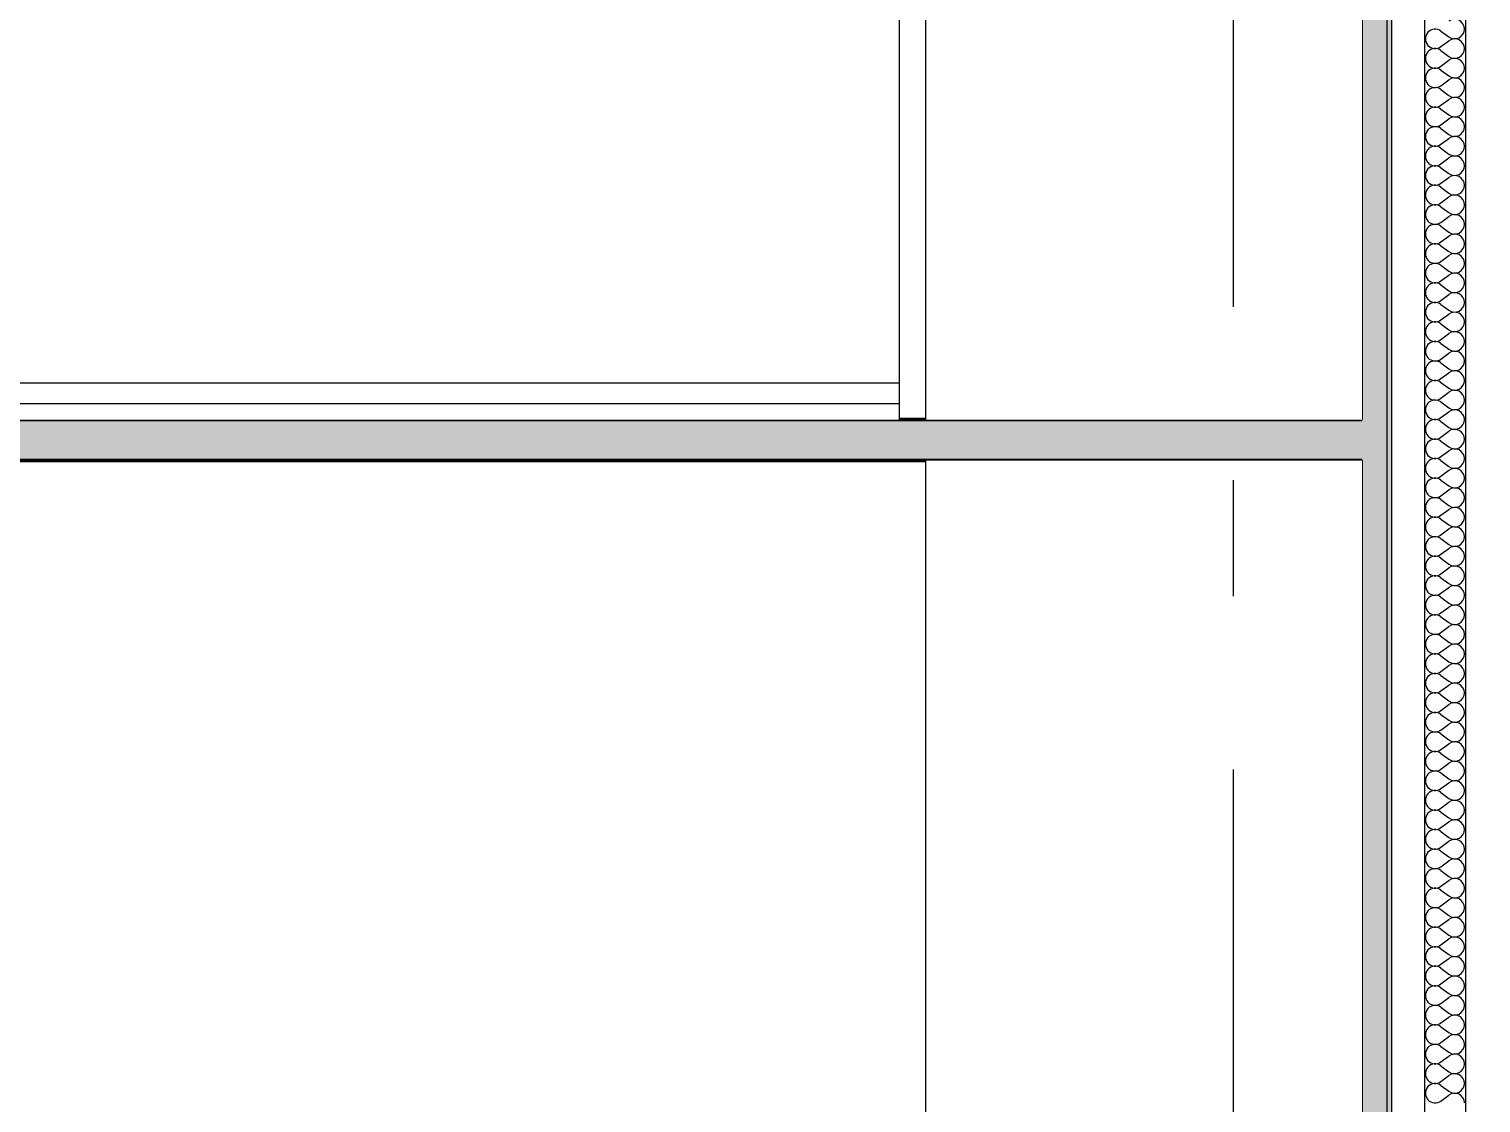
# Model space of a CAD drawing. Header units: millimetres. Extents: x -48147 to 1414029, y -496296 to 18123.
# Drawn here: x 1376554 to 1377439, y -476103 to -475449 of the extents above; entities that cross this region are included whole.
import ezdxf
from ezdxf.enums import TextEntityAlignment as Align

# ---------------------------------------------------------------- set-up
doc = ezdxf.new("R2010")
doc.units = ezdxf.units.MM
doc.header["$MEASUREMENT"] = 0
doc.linetypes.add('Double Dashed', pattern=[546.805537, 264.583325, -105.833328, 70.555556, -105.833328])
doc.linetypes.add('Wipeout_Contour', pattern=[1000, 0, -1000])
for name, color, linetype in [('New_A-15-MG_Structural_Grid_Phase_2', 7, 'Continuous'), ('New_A-20-M_Ceiling', 7, 'Continuous'), ('New_A-25-M_Wall_Int', 7, 'Continuous'), ('New_A-95-D_1_20', 7, 'Continuous'), ('S-280-M_STRUCT_FRAME.IFC Import', 7, 'Continuous')]:
    doc.layers.add(name, color=color, linetype=linetype)
for name, color, linetype, lineweight, true_color in [('New_A-15-MG_Structural_Grid_Phase_2_Pen_No__222', 7, 'Continuous', 13, 0x65af33), ('New_A-20-M_Ceiling_Pen_No__107', 7, 'Continuous', 15, 0xa6a6a6), ('New_A-20-M_Ceiling_Pen_No__29', 7, 'Continuous', 50, 0x2a2a2a), ('New_A-25-M_Wall_Int_Pen_No__107', 7, 'Continuous', 15, 0xa6a6a6)]:
    doc.layers.add(name, color=color, linetype=linetype, lineweight=lineweight, true_color=true_color)
for name, color, linetype, lineweight in [('New_A-25-M_Wall_Int_Pen_No__1', 7, 'Continuous', 13), ('New_A-25-M_Wall_Int_Pen_No__87', 8, 'Continuous', 20), ('New_A-95-D_1_20_Pen_No__1', 7, 'Continuous', 13), ('S-280-M_STRUCT_FRAME.IFC Import_Pen_No__90', 8, 'Continuous', 20)]:
    doc.layers.add(name, color=color, linetype=linetype, lineweight=lineweight)
doc.styles.add('GENERATED_STYLE_1', font='')
doc.styles.add('GENERATED_STYLE_2', font='')
doc.styles.get('GENERATED_STYLE_1').set_extended_font_data('Arial')
doc.styles.get('GENERATED_STYLE_2').set_extended_font_data('Swis721 BT')
doc.dimstyles.new('GENERATED_STYLE__4', dxfattribs={"dimtxt": 125, "dimasz": 47.5, "dimexe": 0.18, "dimexo": 50, "dimgap": 0.09, "dimtad": 1, "dimdec": 0, "dimzin": 0, "dimdsep": 46, "dimtxsty": 'GENERATED_STYLE_1', "dimblk": 'ARROWHEAD_2', "dimblk1": 'ARROWHEAD_2', "dimblk2": 'ARROWHEAD_2', "dimcen": 0.09, "dimclrd": 7, "dimclre": 7, "dimclrt": 7, "dimadec": 0, "dimazin": 0, "dimtfac": 1, "dimtdec": 4, "dimtmove": 0, "dimatfit": 3, "dimfxl": 1, "dimtolj": 1, "dimtzin": 0, "dimarcsym": 0})

# ---------------------------------------------------------------- blocks, each defined once
blk = doc.blocks.new('Section Elem_348_2', base_point=(1372879, -490836.73))
at = {"layer": 'New_A-20-M_Ceiling_Pen_No__107', "linetype": 'Continuous'}
blk.add_hatch(color=256, dxfattribs=at).paths.add_polyline_path([(1377373.06, -475686.73), (1374522.43, -475686.73), (1374522.43, -475711.73), (1377373.06, -475711.73)])
at = {"layer": 'New_A-20-M_Ceiling_Pen_No__29', "linetype": 'Continuous'}
for p, q in [((1377366.91, -475686.73), (1374522.43, -475686.73)), ((1377366.91, -475711.73), (1374522.43, -475711.73))]:
    blk.add_line(p, q, dxfattribs=at)
blk = doc.blocks.new('*X444', base_point=(1372879, -490836.73))
at = {"layer": 'New_A-25-M_Wall_Int_Pen_No__107', "linetype": 'Continuous'}
for p, q in [((1377415.02, -475449.83), (1377419.79, -475453.4)), ((1377415.02, -475459.35), (1377419.79, -475455.78)), ((1377415.02, -475461.73), (1377419.79, -475465.3)), ((1377415.02, -475471.26), (1377419.79, -475467.68)), ((1377415.02, -475473.64), (1377419.79, -475477.21)), ((1377415.02, -475483.16), (1377419.79, -475479.59)), ((1377415.02, -475485.54), (1377419.79, -475489.11)), ((1377415.02, -475495.07), (1377419.79, -475491.49)), ((1377415.02, -475497.45), (1377419.79, -475501.02)), ((1377415.02, -475506.97), (1377419.79, -475503.4)), ((1377415.02, -475509.35), (1377419.79, -475512.92)), ((1377415.02, -475518.88), (1377419.79, -475515.3)), ((1377415.02, -475521.26), (1377419.79, -475524.83)), ((1377415.02, -475530.78), (1377419.79, -475527.21)), ((1377415.02, -475533.16), (1377419.79, -475536.73)), ((1377415.02, -475542.68), (1377419.79, -475539.11)), ((1377415.02, -475545.07), (1377419.79, -475548.64)), ((1377415.02, -475554.59), (1377419.79, -475551.02)), ((1377415.02, -475556.97), (1377419.79, -475560.54)), ((1377415.02, -475566.49), (1377419.79, -475562.92)), ((1377415.02, -475568.88), (1377419.79, -475572.45)), ((1377415.02, -475578.4), (1377419.79, -475574.83)), ((1377415.02, -475580.78), (1377419.79, -475584.35)), ((1377415.02, -475590.3), (1377419.79, -475586.73)), ((1377415.02, -475592.68), (1377419.79, -475596.26)), ((1377415.02, -475602.21), (1377419.79, -475598.64)), ((1377415.02, -475604.59), (1377419.79, -475608.16)), ((1377415.02, -475614.11), (1377419.79, -475610.54)), ((1377415.02, -475616.49), (1377419.79, -475620.07)), ((1377415.02, -475626.02), (1377419.79, -475622.45)), ((1377415.02, -475628.4), (1377419.79, -475631.97)), ((1377415.02, -475637.92), (1377419.79, -475634.35)), ((1377415.02, -475640.3), (1377419.79, -475643.88)), ((1377415.02, -475649.83), (1377419.79, -475646.26)), ((1377415.02, -475652.21), (1377419.79, -475655.78)), ((1377415.02, -475661.73), (1377419.79, -475658.16)), ((1377415.02, -475664.11), (1377419.79, -475667.68)), ((1377415.02, -475673.64), (1377419.79, -475670.07)), ((1377415.02, -475676.02), (1377419.79, -475679.59)), ((1377415.02, -475685.54), (1377419.79, -475681.97)), ((1377415.02, -475687.92), (1377419.79, -475691.49)), ((1377415.02, -475697.45), (1377419.79, -475693.88)), ((1377415.02, -475699.83), (1377419.79, -475703.4)), ((1377415.02, -475709.35), (1377419.79, -475705.78)), ((1377415.02, -475711.73), (1377419.79, -475715.3)), ((1377415.02, -475721.26), (1377419.79, -475717.68)), ((1377415.02, -475723.64), (1377419.79, -475727.21)), ((1377415.02, -475733.16), (1377419.79, -475729.59)), ((1377415.02, -475735.54), (1377419.79, -475739.11)), ((1377415.02, -475745.07), (1377419.79, -475741.49)), ((1377415.02, -475747.45), (1377419.79, -475751.02)), ((1377415.02, -475756.97), (1377419.79, -475753.4)), ((1377415.02, -475759.35), (1377419.79, -475762.92)), ((1377415.02, -475768.88), (1377419.79, -475765.3)), ((1377415.02, -475771.26), (1377419.79, -475774.83)), ((1377415.02, -475780.78), (1377419.79, -475777.21)), ((1377415.02, -475783.16), (1377419.79, -475786.73)), ((1377415.02, -475792.68), (1377419.79, -475789.11)), ((1377415.02, -475795.07), (1377419.79, -475798.64)), ((1377415.02, -475804.59), (1377419.79, -475801.02)), ((1377415.02, -475806.97), (1377419.79, -475810.54)), ((1377415.02, -475816.49), (1377419.79, -475812.92)), ((1377415.02, -475818.88), (1377419.79, -475822.45)), ((1377415.02, -475828.4), (1377419.79, -475824.83)), ((1377415.02, -475830.78), (1377419.79, -475834.35)), ((1377415.02, -475840.3), (1377419.79, -475836.73)), ((1377415.02, -475842.68), (1377419.79, -475846.26)), ((1377415.02, -475852.21), (1377419.79, -475848.64)), ((1377415.02, -475854.59), (1377419.79, -475858.16)), ((1377415.02, -475864.11), (1377419.79, -475860.54)), ((1377415.02, -475866.49), (1377419.79, -475870.07)), ((1377415.02, -475876.02), (1377419.79, -475872.45)), ((1377415.02, -475878.4), (1377419.79, -475881.97)), ((1377415.02, -475887.92), (1377419.79, -475884.35)), ((1377415.02, -475890.3), (1377419.79, -475893.88)), ((1377415.02, -475899.83), (1377419.79, -475896.26)), ((1377415.02, -475902.21), (1377419.79, -475905.78)), ((1377415.02, -475911.73), (1377419.79, -475908.16)), ((1377415.02, -475914.11), (1377419.79, -475917.68)), ((1377415.02, -475923.64), (1377419.79, -475920.07)), ((1377415.02, -475926.02), (1377419.79, -475929.59)), ((1377415.02, -475935.54), (1377419.79, -475931.97)), ((1377415.02, -475937.92), (1377419.79, -475941.49)), ((1377415.02, -475947.45), (1377419.79, -475943.88)), ((1377415.02, -475949.83), (1377419.79, -475953.4)), ((1377415.02, -475959.35), (1377419.79, -475955.78)), ((1377415.02, -475961.73), (1377419.79, -475965.3)), ((1377415.02, -475971.26), (1377419.79, -475967.68)), ((1377415.02, -475973.64), (1377419.79, -475977.21)), ((1377415.02, -475983.16), (1377419.79, -475979.59)), ((1377415.02, -475985.54), (1377419.79, -475989.11)), ((1377415.02, -475995.07), (1377419.79, -475991.49)), ((1377415.02, -475997.45), (1377419.79, -476001.02)), ((1377415.02, -476006.97), (1377419.79, -476003.4)), ((1377415.02, -476009.35), (1377419.79, -476012.92)), ((1377415.02, -476018.88), (1377419.79, -476015.3)), ((1377415.02, -476021.26), (1377419.79, -476024.83)), ((1377415.02, -476030.78), (1377419.79, -476027.21)), ((1377415.02, -476033.16), (1377419.79, -476036.73)), ((1377415.02, -476042.68), (1377419.79, -476039.11)), ((1377415.02, -476045.07), (1377419.79, -476048.64)), ((1377415.02, -476054.59), (1377419.79, -476051.02)), ((1377415.02, -476056.97), (1377419.79, -476060.54)), ((1377415.02, -476066.49), (1377419.79, -476062.92)), ((1377415.02, -476068.88), (1377419.79, -476072.45)), ((1377415.02, -476078.4), (1377419.79, -476074.83)), ((1377415.02, -476080.78), (1377419.79, -476084.35)), ((1377415.02, -476090.3), (1377419.79, -476086.73)), ((1377415.02, -476092.68), (1377419.79, -476096.26)), ((1377415.02, -476102.21), (1377419.79, -476098.64))]:
    blk.add_line(p, q, dxfattribs=at)
for centre, start, end in [((1377423.36, -475448.64), 0, 126.8699), ((1377411.45, -475454.59), 53.1301, 306.8699), ((1377423.36, -475448.64), 233.1301, 0), ((1377423.36, -475460.54), 0, 126.8699), ((1377411.45, -475466.49), 53.1301, 306.8699), ((1377423.36, -475460.54), 233.1301, 0), ((1377411.45, -475478.4), 53.1301, 306.8699), ((1377423.36, -475472.45), 0, 126.8699), ((1377423.36, -475472.45), 233.1301, 0), ((1377423.36, -475484.35), 0, 126.8699), ((1377411.45, -475490.3), 53.1301, 306.8699), ((1377423.36, -475484.35), 233.1301, 0), ((1377423.36, -475496.26), 0, 126.8699), ((1377411.45, -475502.21), 53.1301, 306.8699), ((1377423.36, -475496.26), 233.1301, 0), ((1377411.45, -475514.11), 53.1301, 306.8699), ((1377423.36, -475508.16), 0, 126.8699), ((1377423.36, -475508.16), 233.1301, 0), ((1377423.36, -475520.07), 0, 126.8699), ((1377411.45, -475526.02), 53.1301, 306.8699), ((1377423.36, -475520.07), 233.1301, 0), ((1377411.45, -475537.92), 53.1301, 306.8699), ((1377423.36, -475531.97), 0, 126.8699), ((1377423.36, -475531.97), 233.1301, 0), ((1377423.36, -475543.88), 0, 126.8699), ((1377411.45, -475549.83), 53.1301, 306.8699), ((1377423.36, -475543.88), 233.1301, 0), ((1377423.36, -475555.78), 0, 126.8699), ((1377411.45, -475561.73), 53.1301, 306.8699), ((1377423.36, -475555.78), 233.1301, 0), ((1377411.45, -475573.64), 53.1301, 306.8699), ((1377423.36, -475567.68), 0, 126.8699), ((1377423.36, -475567.68), 233.1301, 0), ((1377423.36, -475579.59), 0, 126.8699), ((1377411.45, -475585.54), 53.1301, 306.8699), ((1377423.36, -475579.59), 233.1301, 0), ((1377423.36, -475591.49), 0, 126.8699), ((1377411.45, -475597.45), 53.1301, 306.8699), ((1377423.36, -475591.49), 233.1301, 0), ((1377411.45, -475609.35), 53.1301, 306.8699), ((1377423.36, -475603.4), 0, 126.8699), ((1377423.36, -475603.4), 233.1301, 0), ((1377423.36, -475615.3), 0, 126.8699), ((1377411.45, -475621.26), 53.1301, 306.8699), ((1377423.36, -475615.3), 233.1301, 0), ((1377423.36, -475627.21), 0, 126.8699), ((1377411.45, -475633.16), 53.1301, 306.8699), ((1377423.36, -475627.21), 233.1301, 0), ((1377411.45, -475645.07), 53.1301, 306.8699), ((1377423.36, -475639.11), 0, 126.8699), ((1377423.36, -475639.11), 233.1301, 0), ((1377423.36, -475651.02), 0, 126.8699), ((1377411.45, -475656.97), 53.1301, 306.8699), ((1377423.36, -475651.02), 233.1301, 0), ((1377423.36, -475662.92), 0, 126.8699), ((1377411.45, -475668.88), 53.1301, 306.8699), ((1377423.36, -475662.92), 233.1301, 0), ((1377411.45, -475680.78), 53.1301, 306.8699), ((1377423.36, -475674.83), 0, 126.8699), ((1377423.36, -475674.83), 233.1301, 0), ((1377423.36, -475686.73), 0, 126.8699), ((1377411.45, -475692.68), 53.1301, 306.8699), ((1377423.36, -475686.73), 233.1301, 0), ((1377423.36, -475698.64), 0, 126.8699), ((1377411.45, -475704.59), 53.1301, 306.8699), ((1377423.36, -475698.64), 233.1301, 0), ((1377411.45, -475716.49), 53.1301, 306.8699), ((1377423.36, -475710.54), 0, 126.8699), ((1377423.36, -475710.54), 233.1301, 0), ((1377423.36, -475722.45), 0, 126.8699), ((1377411.45, -475728.4), 53.1301, 306.8699), ((1377423.36, -475722.45), 233.1301, 0), ((1377423.36, -475734.35), 0, 126.8699), ((1377411.45, -475740.3), 53.1301, 306.8699), ((1377423.36, -475734.35), 233.1301, 0), ((1377411.45, -475752.21), 53.1301, 306.8699), ((1377423.36, -475746.26), 0, 126.8699), ((1377423.36, -475746.26), 233.1301, 0), ((1377423.36, -475758.16), 0, 126.8699), ((1377411.45, -475764.11), 53.1301, 306.8699), ((1377423.36, -475758.16), 233.1301, 0), ((1377423.36, -475770.07), 0, 126.8699), ((1377411.45, -475776.02), 53.1301, 306.8699), ((1377423.36, -475770.07), 233.1301, 0), ((1377411.45, -475787.92), 53.1301, 306.8699), ((1377423.36, -475781.97), 0, 126.8699), ((1377423.36, -475781.97), 233.1301, 0), ((1377423.36, -475793.88), 0, 126.8699), ((1377411.45, -475799.83), 53.1301, 306.8699), ((1377423.36, -475793.88), 233.1301, 0), ((1377423.36, -475805.78), 0, 126.8699), ((1377411.45, -475811.73), 53.1301, 306.8699), ((1377423.36, -475805.78), 233.1301, 0), ((1377411.45, -475823.64), 53.1301, 306.8699), ((1377423.36, -475817.68), 0, 126.8699), ((1377423.36, -475817.68), 233.1301, 0), ((1377423.36, -475829.59), 0, 126.8699), ((1377411.45, -475835.54), 53.1301, 306.8699), ((1377423.36, -475829.59), 233.1301, 0), ((1377423.36, -475841.49), 0, 126.8699), ((1377411.45, -475847.45), 53.1301, 306.8699), ((1377423.36, -475841.49), 233.1301, 0), ((1377411.45, -475859.35), 53.1301, 306.8699), ((1377423.36, -475853.4), 0, 126.8699), ((1377423.36, -475853.4), 233.1301, 0), ((1377423.36, -475865.3), 0, 126.8699), ((1377411.45, -475871.26), 53.1301, 306.8699), ((1377423.36, -475865.3), 233.1301, 0), ((1377423.36, -475877.21), 0, 126.8699), ((1377411.45, -475883.16), 53.1301, 306.8699), ((1377423.36, -475877.21), 233.1301, 0), ((1377423.36, -475889.11), 0, 126.8699), ((1377411.45, -475895.07), 53.1301, 306.8699), ((1377423.36, -475889.11), 233.1301, 0), ((1377423.36, -475901.02), 0, 126.8699), ((1377411.45, -475906.97), 53.1301, 306.8699), ((1377423.36, -475901.02), 233.1301, 0), ((1377411.45, -475918.88), 53.1301, 306.8699), ((1377423.36, -475912.92), 0, 126.8699), ((1377423.36, -475912.92), 233.1301, 0), ((1377423.36, -475924.83), 0, 126.8699), ((1377411.45, -475930.78), 53.1301, 306.8699), ((1377423.36, -475924.83), 233.1301, 0), ((1377423.36, -475936.73), 0, 126.8699), ((1377411.45, -475942.68), 53.1301, 306.8699), ((1377423.36, -475936.73), 233.1301, 0), ((1377411.45, -475954.59), 53.1301, 306.8699), ((1377423.36, -475948.64), 0, 126.8699), ((1377423.36, -475948.64), 233.1301, 0), ((1377423.36, -475960.54), 0, 126.8699), ((1377411.45, -475966.49), 53.1301, 306.8699), ((1377423.36, -475960.54), 233.1301, 0), ((1377423.36, -475972.45), 0, 126.8699), ((1377411.45, -475978.4), 53.1301, 306.8699), ((1377423.36, -475972.45), 233.1301, 0), ((1377411.45, -475990.3), 53.1301, 306.8699), ((1377423.36, -475984.35), 0, 126.8699), ((1377423.36, -475984.35), 233.1301, 0), ((1377423.36, -475996.26), 0, 126.8699), ((1377411.45, -476002.21), 53.1301, 306.8699), ((1377423.36, -475996.26), 233.1301, 0), ((1377423.36, -476008.16), 0, 126.8699), ((1377411.45, -476014.11), 53.1301, 306.8699), ((1377423.36, -476008.16), 233.1301, 0), ((1377411.45, -476026.02), 53.1301, 306.8699), ((1377423.36, -476020.07), 0, 126.8699), ((1377423.36, -476020.07), 233.1301, 0), ((1377423.36, -476031.97), 0, 126.8699), ((1377411.45, -476037.92), 53.1301, 306.8699), ((1377423.36, -476031.97), 233.1301, 0), ((1377423.36, -476043.88), 0, 126.8699), ((1377411.45, -476049.83), 53.1301, 306.8699), ((1377423.36, -476043.88), 233.1301, 0), ((1377411.45, -476061.73), 53.1301, 306.8699), ((1377423.36, -476055.78), 0, 126.8699), ((1377423.36, -476055.78), 233.1301, 0), ((1377423.36, -476067.68), 0, 126.8699), ((1377411.45, -476073.64), 53.1301, 306.8699), ((1377423.36, -476067.68), 233.1301, 0), ((1377423.36, -476079.59), 0, 126.8699), ((1377411.45, -476085.54), 53.1301, 306.8699), ((1377423.36, -476079.59), 233.1301, 0), ((1377411.45, -476097.45), 53.1301, 306.8699), ((1377423.36, -476091.49), 0, 126.8699), ((1377423.36, -476091.49), 233.1301, 0), ((1377423.36, -476103.4), 0, 126.8699)]:
    blk.add_arc(centre, 5.95, start, end, dxfattribs=at)
blk = doc.blocks.new('Section Elem_412_2', base_point=(1372879, -490836.73))
at = {"layer": 'New_A-25-M_Wall_Int_Pen_No__107', "linetype": 'Continuous'}
blk.add_hatch(color=256, dxfattribs=at).paths.add_polyline_path([(1377366.91, -474813.61), (1377366.91, -475686.73), (1377373.06, -475686.73), (1377373.06, -475711.73), (1377366.91, -475711.73), (1377366.91, -478686.73), (1377381.91, -478686.73), (1377381.91, -474813.61)])
at = {"layer": 'New_A-25-M_Wall_Int_Pen_No__107', "linetype": 'Continuous', "lineweight": 0, "true_color": 0x535353}
blk.add_hatch(color=251, dxfattribs=at).paths.add_polyline_path([(1377381.91, -478686.73), (1377384.91, -478686.73), (1377384.91, -474813.61), (1377381.91, -474813.61)])
at = {"layer": 'New_A-25-M_Wall_Int_Pen_No__1', "linetype": 'Continuous'}
for p, q in [((1377366.91, -474813.61), (1377366.91, -475686.73)), ((1377366.91, -475711.73), (1377366.91, -478686.73))]:
    blk.add_line(p, q, dxfattribs=at)
at = {"color": 254, "linetype": 'Wipeout_Contour', "lineweight": 0, "ltscale": 5830280.678563152}
blk.add_wipeout([(1377384.91, -478686.73), (1377404.91, -478686.73), (1377404.91, -474813.61), (1377384.91, -474813.61)], dxfattribs=at).dxf.layer = 'New_A-25-M_Wall_Int'
at = {"layer": 'New_A-25-M_Wall_Int_Pen_No__1', "linetype": 'Continuous'}
for p, q in [((1377381.91, -474813.61), (1377381.91, -478686.73)), ((1377384.91, -474813.61), (1377384.91, -478686.73))]:
    blk.add_line(p, q, dxfattribs=at)
at = {"color": 254, "linetype": 'Wipeout_Contour', "lineweight": 0, "ltscale": 5830365.728112969}
blk.add_wipeout([(1377404.91, -478686.73), (1377429.91, -478686.73), (1377429.91, -474813.61), (1377404.91, -474813.61)], dxfattribs=at).dxf.layer = 'New_A-25-M_Wall_Int'
at = {"layer": 'New_A-25-M_Wall_Int_Pen_No__1', "linetype": 'Continuous'}
blk.add_line((1377404.91, -474813.61), (1377404.91, -478686.73), dxfattribs=at)
at = {"layer": 'New_A-25-M_Wall_Int'}
blk.add_blockref('*X444', (1372879, -490836.73), dxfattribs=at)
at = {"color": 254, "linetype": 'Wipeout_Contour', "lineweight": 0, "ltscale": 5830448.887796432}
blk.add_wipeout([(1377429.91, -478686.73), (1377448.91, -478686.73), (1377448.91, -474813.61), (1377429.91, -474813.61)], dxfattribs=at).dxf.layer = 'New_A-25-M_Wall_Int'
at = {"layer": 'New_A-25-M_Wall_Int_Pen_No__1', "linetype": 'Continuous'}
blk.add_line((1377429.91, -474813.61), (1377429.91, -478686.73), dxfattribs=at)
blk = doc.blocks.new('Section Elem_413_2', base_point=(1372879, -490836.73))
at = {"color": 254, "linetype": 'Wipeout_Contour', "lineweight": 0, "ltscale": 34967390.54896393}
blk.add_wipeout([(1377100.68, -475086.73), (1377100.68, -475686.73), (1377366.91, -475686.73), (1377366.91, -475086.73), (1377339.39, -475086.73), (1377339.39, -475095.53), (1377299.09, -475095.53), (1377293.72, -475097.76), (1377291.49, -475103.13), (1377291.49, -475379.03), (1377293.72, -475384.41), (1377299.09, -475386.63), (1377339.39, -475386.63), (1377339.39, -475395.43), (1377237.59, -475395.43), (1377237.59, -475386.63), (1377277.89, -475386.63), (1377283.26, -475384.41), (1377285.49, -475379.03), (1377285.49, -475103.13), (1377283.26, -475097.76), (1377277.89, -475095.53), (1377237.59, -475095.53), (1377237.59, -475086.73)], dxfattribs=at).dxf.layer = 'New_A-25-M_Wall_Int'
at = {"color": 254, "linetype": 'Wipeout_Contour', "lineweight": 0, "ltscale": 5830257.631073221}
blk.add_wipeout([(1377366.91, -475711.73), (1377100.68, -475711.73), (1377100.68, -478686.73), (1377366.91, -478686.73)], dxfattribs=at).dxf.layer = 'New_A-25-M_Wall_Int'
at = {"layer": 'New_A-25-M_Wall_Int_Pen_No__87', "linetype": 'Continuous'}
for p, q in [((1377100.68, -475086.73), (1377100.68, -475686.73)), ((1377100.68, -475711.73), (1377100.68, -478686.73))]:
    blk.add_line(p, q, dxfattribs=at)
blk = doc.blocks.new('Section Elem_578_2', base_point=(1372879, -490836.73))
at = {"color": 254, "linetype": 'Wipeout_Contour', "lineweight": 0, "ltscale": 5822846.552178371}
blk.add_wipeout([(1374522.43, -475664.33), (1374522.43, -475673.31), (1377084.64, -475673.31), (1377084.64, -475664.33)], dxfattribs=at).dxf.layer = 'S-280-M_STRUCT_FRAME.IFC Import'
at = {"layer": 'S-280-M_STRUCT_FRAME.IFC Import_Pen_No__90', "linetype": 'Continuous'}
for p in [(1377084.64, -475116.73), (1374522.43, -475664.33)]:
    blk.add_line(p, (1377084.64, -475664.33), dxfattribs=at)
at = {"color": 254, "linetype": 'Wipeout_Contour', "lineweight": 0, "ltscale": 5822863.623761689}
blk.add_wipeout([(1374522.43, -475686.73), (1377084.64, -475686.73), (1377084.64, -475677.03), (1374522.43, -475677.03)], dxfattribs=at).dxf.layer = 'S-280-M_STRUCT_FRAME.IFC Import'
at = {"color": 254, "linetype": 'Wipeout_Contour', "lineweight": 0, "ltscale": 5822854.851698676}
blk.add_wipeout([(1377084.64, -475673.31), (1374522.43, -475673.31), (1374522.43, -475677.03), (1377084.64, -475677.03)], dxfattribs=at).dxf.layer = 'S-280-M_STRUCT_FRAME.IFC Import'
at = {"layer": 'S-280-M_STRUCT_FRAME.IFC Import_Pen_No__90', "linetype": 'Continuous'}
for p, q in [((1377084.64, -475664.33), (1377084.64, -475673.31)), ((1377084.64, -475673.31), (1377084.64, -475677.03)), ((1374522.43, -475677.03), (1377084.64, -475677.03)), ((1377084.64, -475677.03), (1377084.64, -475686.73))]:
    blk.add_line(p, q, dxfattribs=at)
blk = doc.blocks.new('Standard grid marker[2]_2', base_point=(1377288.27, -469432.1))
at = {"layer": 'New_A-15-MG_Structural_Grid_Phase_2_Pen_No__222', "linetype": 'Double Dashed'}
blk.add_line((1377288.27, -470432.1), (1377288.27, -493836.73), dxfattribs=at)
at = {"layer": 'New_A-15-MG_Structural_Grid_Phase_2_Pen_No__222', "style": 'GENERATED_STYLE_2'}
for tag, p in [('AC_MarkerText_1_0', (1377288.27, -469161.51)), ('AC_MarkerText_1_1', (1377288.27, -495066.14))]:
    blk.add_attdef(tag, text='', height=175, rotation=360, dxfattribs=at).set_placement(p, align=Align.MIDDLE_CENTER)
blk = doc.blocks.new('*D779', base_point=(1372879, -490836.73))
at = {"layer": 'New_A-95-D_1_20_Pen_No__1', "linetype": 'Continuous'}
for p, q in [((1367392.19, -475086.73), (1367392.19, -475056.17)), ((1367423.44, -475104.77), (1367360.94, -475068.69)), ((1367943.06, -475086.73), (1367345.32, -475086.73)), ((1367392.19, -478686.73), (1367392.19, -475086.73)), ((1367360.94, -478668.69), (1367423.44, -478704.77)), ((1367439.07, -478686.73), (1367345.32, -478686.73))]:
    blk.add_line(p, q, dxfattribs=at)
at = {"layer": 'New_A-95-D_1_20_Pen_No__1', "insert": (1367367.19, -477101.23), "char_height": 125, "attachment_point": 7, "rotation": 90, "style": 'GENERATED_STYLE_1'}
blk.add_mtext('\\A1;{\\fArial|b0|i0|c0|p34;3,600}', dxfattribs=at)
blk = doc.blocks.new('ARROWHEAD_2')
at = {"color": 0, "linetype": 'Continuous', "lineweight": 0}
for p, q in [((-0.378, -0.655), (0.378, 0.655)), ((0, 0), (-1, 0))]:
    blk.add_line(p, q, dxfattribs=at)

msp = doc.modelspace()

# ---------------------------------------------------------------- block references
at = {"layer": 'New_A-20-M_Ceiling'}
msp.add_blockref('Section Elem_348_2', (1372879, -490836.73), dxfattribs=at)

# ---------------------------------------------------------------- next in the draw order: block references
at = {"layer": 'New_A-25-M_Wall_Int'}
msp.add_blockref('Section Elem_412_2', (1372879, -490836.73), dxfattribs=at)
at = {"layer": 'S-280-M_STRUCT_FRAME.IFC Import'}
msp.add_blockref('Section Elem_578_2', (1372879, -490836.73), dxfattribs=at)

# ---------------------------------------------------------------- next in the draw order: block references
at = {"layer": 'New_A-25-M_Wall_Int'}
msp.add_blockref('Section Elem_413_2', (1372879, -490836.73), dxfattribs=at)

# ---------------------------------------------------------------- next in the draw order: block references
at = {"layer": 'New_A-15-MG_Structural_Grid_Phase_2', "color": 8, "linetype": 'Continuous', "lineweight": 15}
msp.add_blockref('Standard grid marker[2]_2', (1377288.27, -469432.1), dxfattribs=at)

# ---------------------------------------------------------------- next in the draw order: dimensions: what is measured, and where the dimension line sits
at = {"layer": 'New_A-95-D_1_20', "linetype": 'Continuous'}
dim = msp.add_linear_dim(base=(1367392.19, -475086.73), p1=(1383128.04, -478686.73), p2=(1367993.06, -475086.73), angle=90, dimstyle='GENERATED_STYLE__4', dxfattribs=at)
dim.commit()
dim.dimension.update_dxf_attribs({"geometry": '*D779', "text_midpoint": (1367304.69, -476864.08), "dimtype": 160, "text_rotation": 90})

doc.saveas('drawing.dxf')
